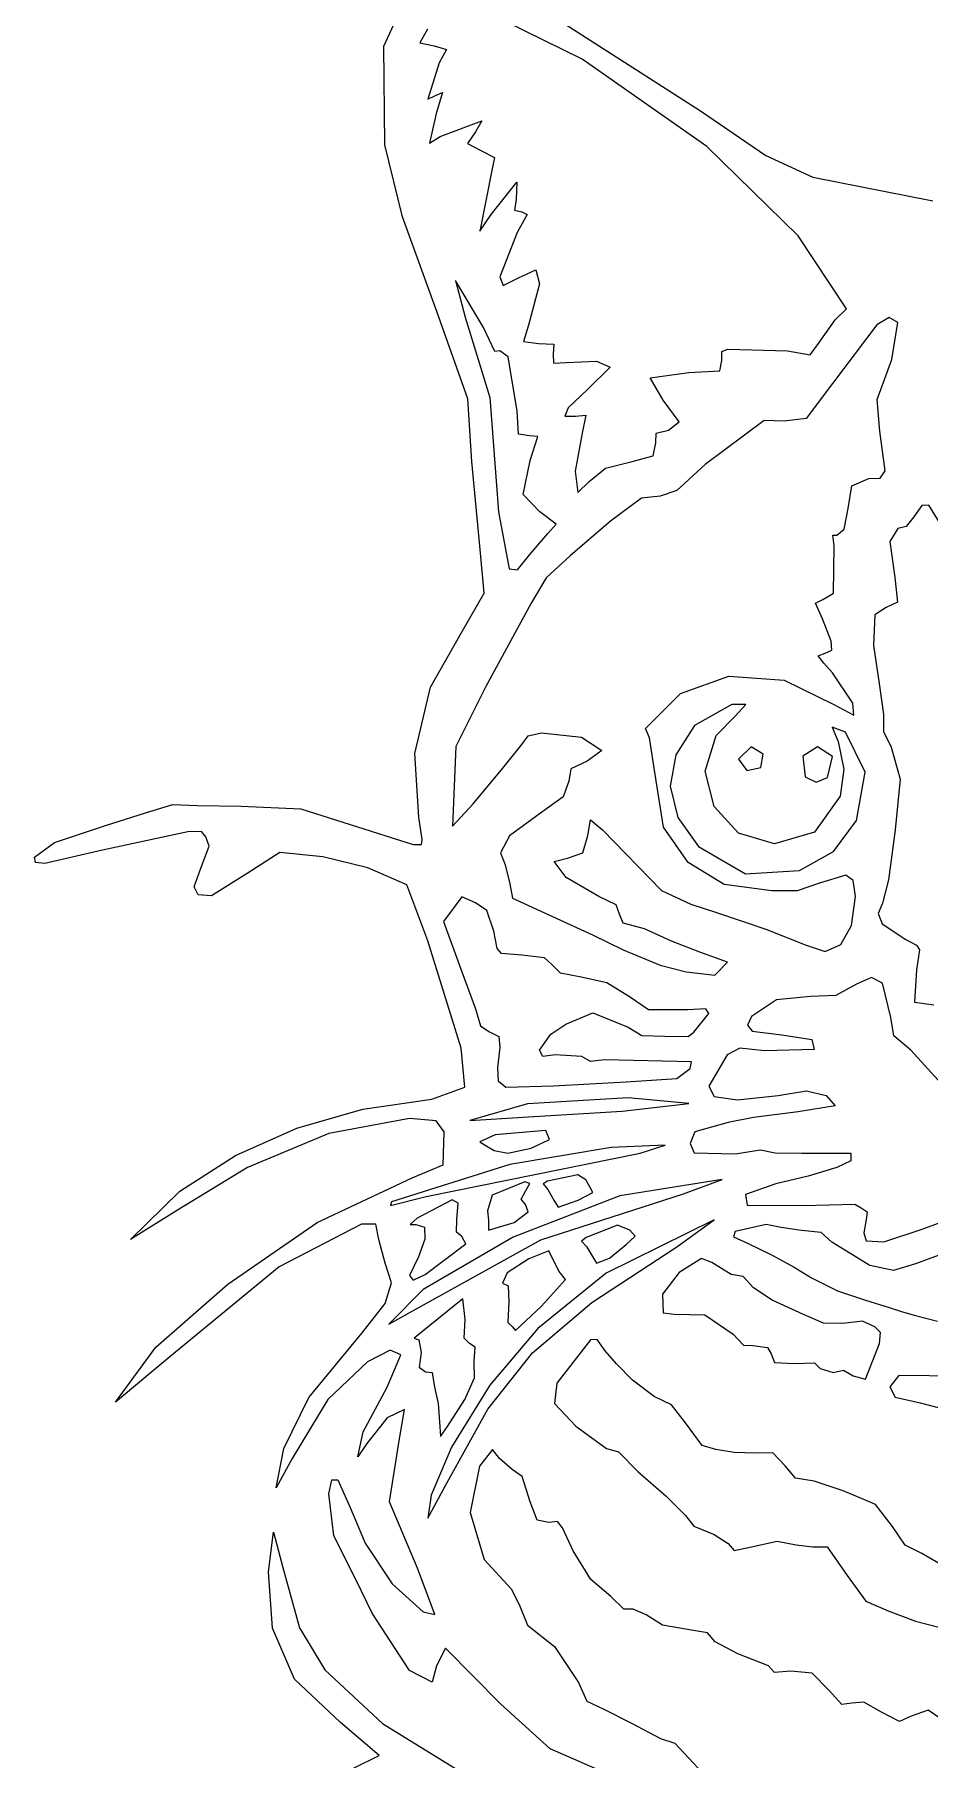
# Model space of a CAD drawing. Extents: x 6 to 289, y 8 to 203.
# Drawn here: x 208.52 to 224.63, y 52.86 to 83.95 of the extents above; entities that cross this region are included whole.
import ezdxf

# ---------------------------------------------------------------- set-up
doc = ezdxf.new("R2010")
doc.units = 0

msp = doc.modelspace()

# ---------------------------------------------------------------- linework, layer by layer
at = {"layer": 'top-bottom'}
for p, q in [((214.805682, 83.732709), (215.167892, 84.513419)), ((217.837164, 84.280493), (220.507172, 82.572216)), ((215.59015, 84.039606), (215.457984, 83.793399)), ((218.380574, 83.503363), (216.998245, 84.182432)), ((214.825085, 81.956279), (214.805682, 83.732709)), ((215.457984, 83.793399), (215.71246, 83.74171)), ((215.71246, 83.74171), (215.93611, 83.675067)), ((215.93611, 83.675067), (215.802238, 83.433178)), ((215.802238, 83.433178), (215.596255, 82.779253)), ((220.62253, 81.925054), (218.380574, 83.503363)), ((215.596255, 82.779253), (215.738202, 82.84536)), ((215.738202, 82.84536), (215.861381, 82.899903)), ((215.861381, 82.899903), (215.749067, 82.522086)), ((215.749067, 82.522086), (215.627285, 81.989259)), ((215.823623, 82.107302), (216.572308, 82.392275)), ((216.572308, 82.392275), (216.458904, 82.194)), ((220.507172, 82.572216), (221.686411, 81.764652)), ((215.627285, 81.989259), (215.823623, 82.107302)), ((216.458904, 82.194), (216.314216, 81.978626)), ((215.14275, 80.657554), (214.825085, 81.956279)), ((216.314216, 81.978626), (216.555597, 81.855316)), ((216.555597, 81.855316), (216.798318, 81.7285)), ((222.265854, 80.314953), (220.62253, 81.925054)), ((221.686411, 81.764652), (222.533062, 81.373806)), ((216.759865, 81.522746), (216.532461, 80.402646)), ((216.798318, 81.7285), (216.759865, 81.522746)), ((216.740797, 80.701931), (217.203401, 81.286056)), ((217.203401, 81.286056), (217.191901, 80.97242)), ((222.533062, 81.373806), (224.692892, 80.946343)), ((217.191901, 80.97242), (217.160751, 80.779881)), ((215.76277, 78.956409), (215.14275, 80.657554)), ((216.532461, 80.402646), (216.740797, 80.701931)), ((217.160751, 80.779881), (217.293208, 80.750283)), ((217.384813, 80.703608), (217.205408, 80.376682)), ((217.293208, 80.750283), (217.384813, 80.703608)), ((217.205408, 80.376682), (216.895631, 79.579455)), ((223.135548, 79.003433), (222.265854, 80.314953)), ((216.895631, 79.579455), (216.95528, 79.421746)), ((217.231295, 79.559452), (217.543575, 79.704596)), ((217.543575, 79.704596), (217.610001, 79.44995)), ((216.600497, 78.664231), (216.096619, 79.511273)), ((216.096619, 79.511273), (216.273854, 78.849502)), ((216.95528, 79.421746), (217.231295, 79.559452)), ((217.610001, 79.44995), (217.41312, 78.709732)), ((216.318028, 77.379114), (215.76277, 78.956409)), ((222.932042, 78.803564), (223.135548, 79.003433)), ((216.273854, 78.849502), (216.716427, 77.403547)), ((216.803591, 78.235762), (216.600497, 78.664231)), ((217.41312, 78.709732), (217.324118, 78.41523)), ((222.633265, 78.376831), (222.932042, 78.803564)), ((223.681527, 78.711327), (222.886284, 77.659142)), ((223.907696, 78.845816), (223.681527, 78.711327)), ((224.059864, 78.756932), (223.907696, 78.845816)), ((223.952482, 78.090833), (224.059864, 78.756932)), ((217.324118, 78.41523), (217.59226, 78.377786)), ((217.59226, 78.377786), (217.866248, 78.362476)), ((217.866248, 78.362476), (217.854466, 78.185943)), ((222.481885, 78.171864), (222.633265, 78.376831)), ((216.897349, 78.24571), (216.803591, 78.235762)), ((217.047459, 78.138409), (216.897349, 78.24571)), ((217.209211, 77.160363), (217.047459, 78.138409)), ((217.854466, 78.185943), (217.860156, 78.021829)), ((217.860156, 78.021829), (218.098764, 78.0356)), ((218.098764, 78.0356), (218.634231, 78.0613)), ((218.634231, 78.0613), (218.882843, 77.949399)), ((220.856914, 77.886127), (220.892156, 78.06931)), ((220.892, 78.2307), (221.000825, 78.275884)), ((220.892156, 78.06931), (220.892, 78.2307)), ((221.000825, 78.275884), (222.074075, 78.243252)), ((222.074075, 78.243252), (222.481885, 78.171864)), ((223.689825, 77.365424), (223.952482, 78.090833)), ((218.882843, 77.949399), (218.475386, 77.546595)), ((219.603175, 77.757004), (220.296034, 77.856317)), ((219.836062, 77.353857), (219.603175, 77.757004)), ((220.296034, 77.856317), (220.856914, 77.886127)), ((216.716427, 77.403547), (216.871755, 75.342292)), ((218.475386, 77.546595), (218.127947, 77.218562)), ((222.886284, 77.659142), (222.409174, 77.026638)), ((216.392974, 76.248169), (216.318028, 77.379114)), ((217.229848, 76.740375), (217.209211, 77.160363)), ((218.127947, 77.218562), (218.068686, 77.065378)), ((220.121919, 76.967828), (219.836062, 77.353857)), ((223.740304, 76.798903), (223.689825, 77.365424)), ((218.068686, 77.065378), (218.260182, 77.066113)), ((218.260182, 77.066113), (218.446222, 77.084386)), ((218.446222, 77.084386), (218.376608, 76.764184)), ((219.711861, 76.763366), (219.931403, 76.815558)), ((219.931403, 76.815558), (220.121919, 76.967828)), ((221.655541, 76.987194), (220.590431, 76.196032)), ((222.012738, 76.975376), (221.655541, 76.987194)), ((222.409174, 77.026638), (222.012738, 76.975376)), ((223.835893, 76.084815), (223.740304, 76.798903)), ((217.428366, 76.714199), (217.229848, 76.740375)), ((217.577086, 76.704145), (217.428366, 76.714199)), ((217.44314, 76.267315), (217.577086, 76.704145)), ((218.376608, 76.764184), (218.252395, 76.077099)), ((219.656155, 76.354389), (219.703887, 76.589234)), ((219.703887, 76.589234), (219.711861, 76.763366)), ((216.540671, 74.663449), (216.392974, 76.248169)), ((217.317905, 75.656816), (217.44314, 76.267315)), ((218.800441, 76.129606), (219.277186, 76.248762)), ((219.277186, 76.248762), (219.656155, 76.354389)), ((220.590431, 76.196032), (220.085261, 75.725733)), ((218.252395, 76.077099), (218.302645, 75.693924)), ((218.302645, 75.693924), (218.502172, 75.890901)), ((218.502172, 75.890901), (218.50235, 75.890919)), ((218.50235, 75.890919), (218.800441, 76.129606)), ((223.236462, 75.812793), (223.538273, 75.94483)), ((223.538273, 75.94483), (223.743147, 75.951255)), ((223.743147, 75.951255), (223.835893, 76.084815)), ((217.61587, 75.344464), (217.317905, 75.656816)), ((219.447857, 75.589389), (218.885326, 75.177758)), ((219.780049, 75.627006), (219.447857, 75.589389)), ((220.085261, 75.725733), (219.780049, 75.627006)), ((223.170129, 75.405646), (223.236462, 75.812793)), ((216.871755, 75.342292), (217.060932, 74.317812)), ((217.911935, 75.122514), (217.61587, 75.344464)), ((223.093909, 75.032418), (223.170129, 75.405646)), ((224.352995, 75.254912), (224.210939, 75.078167)), ((224.495493, 75.46085), (224.352995, 75.254912)), ((224.621395, 75.461971), (224.495493, 75.46085)), ((224.932887, 74.959588), (224.621395, 75.461971)), ((217.436405, 74.572175), (217.758526, 74.951908)), ((217.758526, 74.951908), (217.911935, 75.122514)), ((218.885326, 75.177758), (218.162712, 74.54804)), ((222.91385, 74.731206), (222.893036, 74.923745)), ((222.893036, 74.923745), (222.963, 74.9237)), ((222.963, 74.9237), (223.093909, 75.032418)), ((224.064018, 75.043066), (223.91681, 74.809091)), ((224.210939, 75.078167), (224.064018, 75.043066)), ((216.61641, 73.879497), (216.540671, 74.663449)), ((222.903654, 73.878558), (222.91385, 74.731206)), ((223.91681, 74.809091), (224.008297, 74.159243)), ((217.060932, 74.317812), (217.215099, 74.295834)), ((217.21508, 74.295919), (217.436405, 74.572175)), ((217.215099, 74.295834), (217.21508, 74.295919)), ((218.162712, 74.54804), (217.731518, 74.155701)), ((217.731518, 74.155701), (217.45701, 73.699851)), ((224.008297, 74.159243), (224.05885, 73.718231)), ((216.225274, 73.199759), (216.61641, 73.879497)), ((217.45701, 73.699851), (216.643143, 72.194591)), ((222.577822, 73.699421), (222.713077, 73.7655)), ((222.702818, 73.416811), (222.577822, 73.699421)), ((222.713077, 73.7655), (222.903654, 73.878558)), ((224.05885, 73.718231), (223.849745, 73.617236)), ((222.860322, 73.014991), (222.702818, 73.416811)), ((223.645635, 73.488503), (223.62486, 72.934905)), ((223.849745, 73.617236), (223.645635, 73.488503)), ((215.646464, 72.183175), (216.225274, 73.199759)), ((222.627249, 72.747984), (222.751635, 72.799948)), ((222.729568, 72.618786), (222.627249, 72.747984)), ((222.751635, 72.799948), (222.876021, 72.851916)), ((222.876021, 72.851916), (222.860322, 73.014991)), ((223.62486, 72.934905), (223.726294, 72.248927)), ((222.886907, 72.443939), (222.729568, 72.618786)), ((223.249826, 71.895702), (222.886907, 72.443939)), ((215.366781, 70.990159), (215.646464, 72.183175)), ((216.643143, 72.194591), (216.104079, 71.115541)), ((220.149192, 72.070814), (221.016984, 72.379873)), ((221.016984, 72.379873), (222.016342, 72.311291)), ((222.016342, 72.311291), (222.908483, 71.871784)), ((223.726294, 72.248927), (223.805686, 71.694644)), ((219.51934, 71.439611), (220.149192, 72.070814)), ((221.073133, 71.873135), (220.398024, 71.493963)), ((221.325394, 71.87238), (221.073133, 71.873135)), ((221.132128, 71.661035), (221.325394, 71.87238)), ((222.908483, 71.871784), (223.269892, 71.679489)), ((223.269892, 71.679489), (223.249826, 71.895702)), ((220.792443, 71.314576), (221.132128, 71.661035)), ((223.805686, 71.694644), (223.805, 71.3874)), ((217.290941, 71.14862), (217.404814, 71.307784)), ((217.404814, 71.307784), (217.648202, 71.362315)), ((217.648202, 71.362315), (218.363351, 71.285151)), ((218.363351, 71.285151), (218.731972, 71.040755)), ((219.592728, 71.27231), (219.51934, 71.439611)), ((219.690419, 70.612331), (219.592728, 71.27231)), ((220.398024, 71.493963), (220.063902, 70.965833)), ((220.595006, 70.669543), (220.792443, 71.314576)), ((223.119073, 71.370652), (222.878359, 71.466371)), ((222.878359, 71.466371), (222.988023, 71.206858)), ((222.988023, 71.206858), (223.087022, 70.706172)), ((223.476609, 70.652968), (223.119073, 71.370652)), ((223.805, 71.3874), (223.944185, 71.104543)), ((215.438878, 69.841539), (215.366781, 70.990159)), ((216.104079, 71.115541), (216.041698, 69.679861)), ((216.947721, 70.72738), (217.290941, 71.14862)), ((218.731972, 71.040755), (218.466514, 70.848964)), ((220.063902, 70.965833), (219.965709, 70.39909)), ((221.422236, 71.106395), (221.193573, 70.885447)), ((221.193573, 70.885447), (221.340984, 70.685118)), ((221.639661, 70.97519), (221.422236, 71.106395)), ((221.5954, 70.738053), (221.639661, 70.97519)), ((222.617427, 71.110906), (222.349184, 70.939447)), ((222.349184, 70.939447), (222.396495, 70.56786)), ((222.886379, 70.935531), (222.617427, 71.110906)), ((222.79586, 70.554789), (222.886379, 70.935531)), ((223.944185, 71.104543), (224.102786, 70.523647)), ((216.414559, 70.08353), (216.947721, 70.72738)), ((218.173843, 70.712256), (218.135111, 70.493111)), ((218.466514, 70.848964), (218.173843, 70.712256)), ((219.844196, 69.661637), (219.690419, 70.612331)), ((220.753987, 70.03622), (220.595006, 70.669543)), ((221.340984, 70.685118), (221.5954, 70.738053)), ((221.5954, 70.738053), (221.5954, 70.738053)), ((222.396495, 70.56786), (222.591285, 70.471508)), ((223.087022, 70.706172), (223.021713, 70.219022)), ((223.31939, 69.778862), (223.476609, 70.652968)), ((218.135111, 70.493111), (218.034748, 70.211078)), ((219.965709, 70.39909), (220.102062, 69.834729)), ((222.591285, 70.471508), (222.79587, 70.554596)), ((222.79587, 70.554596), (222.79586, 70.554789)), ((224.102786, 70.523647), (224.012423, 69.616193)), ((210.517421, 69.918487), (211.006604, 70.072206)), ((211.006604, 70.072206), (211.450622, 70.049561)), ((211.450622, 70.049561), (212.23807, 70.037249)), ((212.23807, 70.037249), (213.312368, 69.991312)), ((213.312368, 69.991312), (214.58018, 69.591667)), ((216.041698, 69.679861), (216.414559, 70.08353)), ((218.034748, 70.211078), (217.627818, 69.912285)), ((221.194826, 69.553325), (220.753987, 70.03622)), ((223.021713, 70.219022), (222.561624, 69.574334)), ((208.874465, 69.386964), (209.778808, 69.68467)), ((209.778808, 69.68467), (210.517421, 69.918487)), ((215.494769, 69.439708), (215.438878, 69.841539)), ((217.627818, 69.912285), (217.071821, 69.50658)), ((218.481062, 69.513761), (218.529498, 69.792861)), ((218.529498, 69.792861), (218.743108, 69.611819)), ((220.288715, 69.026971), (219.844196, 69.661637)), ((220.102062, 69.834729), (220.471578, 69.313743)), ((222.900929, 69.224529), (223.31939, 69.778862)), ((208.516878, 69.123063), (208.874465, 69.386964)), ((211.277478, 69.575366), (209.741498, 69.249086)), ((211.52427, 69.580411), (211.277478, 69.575366)), ((211.510572, 68.925501), (211.661478, 69.319019)), ((211.604097, 69.487602), (211.52427, 69.580411)), ((211.661478, 69.319019), (211.604097, 69.487602)), ((214.58018, 69.591667), (215.333613, 69.350667)), ((215.333613, 69.350667), (215.484291, 69.348903)), ((215.484291, 69.348903), (215.494769, 69.439708)), ((217.071821, 69.50658), (216.908156, 69.197619)), ((218.393074, 69.198079), (218.481062, 69.513761)), ((218.743108, 69.611819), (219.805987, 68.520344)), ((221.842963, 69.359576), (221.194826, 69.553325)), ((222.561624, 69.574334), (221.842963, 69.359576)), ((224.012423, 69.616193), (223.891322, 68.712745)), ((208.531461, 69.02396), (208.516878, 69.123063)), ((208.702254, 69.008001), (208.531461, 69.02396)), ((209.741498, 69.249086), (208.702254, 69.008001)), ((212.934711, 69.206225), (212.348639, 68.827165)), ((213.709529, 69.129781), (212.934711, 69.206225)), ((214.518313, 68.928628), (213.709529, 69.129781)), ((216.908156, 69.197619), (216.991574, 68.979956)), ((217.876014, 69.041159), (218.116594, 69.100179)), ((218.091785, 68.757454), (217.876014, 69.041159)), ((218.116594, 69.100179), (218.393074, 69.198079)), ((220.933536, 68.631076), (220.288715, 69.026971)), ((220.471578, 69.313743), (221.317633, 68.818797)), ((222.29097, 68.881581), (222.900929, 69.224529)), ((211.389564, 68.583749), (211.510572, 68.925501)), ((212.348639, 68.827165), (211.705019, 68.425412)), ((215.221006, 68.623141), (214.518313, 68.928628)), ((216.991574, 68.979956), (217.074244, 68.639124)), ((218.679859, 68.414048), (218.091785, 68.757454)), ((221.317633, 68.818797), (222.290988, 68.881588)), ((222.290988, 68.881588), (222.29097, 68.881581)), ((223.127693, 68.795881), (222.652421, 68.653846)), ((223.260261, 68.701649), (223.127693, 68.795881)), ((223.302706, 68.411721), (223.260261, 68.701649)), ((223.891322, 68.712745), (223.787472, 68.292369)), ((211.466122, 68.441322), (211.389564, 68.583749)), ((211.705019, 68.425412), (211.466122, 68.441322)), ((215.600993, 67.612511), (215.221006, 68.623141)), ((216.212829, 68.408028), (215.88021, 67.964023)), ((216.457159, 68.299196), (216.212829, 68.408028)), ((217.074244, 68.639124), (217.124024, 68.382637)), ((218.989792, 68.26055), (218.679859, 68.414048)), ((219.805987, 68.520344), (220.337528, 68.275739)), ((221.796365, 68.511546), (220.933536, 68.631076)), ((222.248424, 68.511814), (221.796365, 68.511546)), ((222.652421, 68.653846), (222.248424, 68.511814)), ((223.229895, 67.890587), (223.302706, 68.411721)), ((216.660235, 68.159817), (216.457159, 68.299196)), ((216.787598, 67.785058), (216.660235, 68.159817)), ((217.124024, 68.382637), (218.561274, 67.720355)), ((219.050525, 68.093084), (218.989792, 68.26055)), ((219.113524, 67.933994), (219.050525, 68.093084)), ((220.337528, 68.275739), (220.798018, 68.123029)), ((220.798018, 68.123029), (221.687055, 67.822435)), ((223.787472, 68.292369), (223.709047, 68.106043)), ((223.709047, 68.106043), (223.780698, 67.922542)), ((215.88021, 67.964023), (216.184579, 67.119249)), ((216.845983, 67.47654), (216.787598, 67.785058)), ((219.502584, 67.826466), (219.113524, 67.933994)), ((219.988125, 67.607134), (219.502584, 67.826466)), ((221.687055, 67.822435), (222.411154, 67.535017)), ((223.035586, 67.549669), (223.229895, 67.890587)), ((223.780698, 67.922542), (224.208927, 67.640186)), ((216.201645, 65.681911), (215.600993, 67.612511)), ((216.926395, 67.383057), (216.845983, 67.47654)), ((218.561274, 67.720355), (219.117688, 67.451839)), ((220.498946, 67.410295), (219.988125, 67.607134)), ((222.411154, 67.535017), (222.751949, 67.4206)), ((222.751949, 67.4206), (223.035586, 67.549669)), ((224.208927, 67.640186), (224.398291, 67.533676)), ((224.398291, 67.533676), (224.453173, 67.449888)), ((217.293632, 67.35547), (216.926395, 67.383057)), ((217.700163, 67.305236), (217.293632, 67.35547)), ((217.830231, 67.184976), (217.700163, 67.305236)), ((217.987623, 67.032936), (217.830231, 67.184976)), ((219.117688, 67.451839), (219.7845, 67.171847)), ((219.7845, 67.171847), (220.253295, 67.051719)), ((220.992696, 67.226703), (220.498946, 67.410295)), ((220.76887, 66.991835), (220.992696, 67.226703)), ((224.453173, 67.449888), (224.396637, 67.093153)), ((216.184579, 67.119249), (216.457445, 66.38596)), ((218.361351, 66.957802), (217.987623, 67.032936)), ((218.820349, 66.856894), (218.361351, 66.957802)), ((219.230491, 66.604796), (218.820349, 66.856894)), ((220.253295, 67.051719), (220.768445, 66.991744)), ((220.768445, 66.991744), (220.76887, 66.991835)), ((223.319879, 66.833062), (222.948589, 66.625306)), ((223.588247, 66.954111), (223.319879, 66.833062)), ((223.784924, 66.852183), (223.588247, 66.954111)), ((223.93592, 66.234594), (223.784924, 66.852183)), ((224.396637, 67.093153), (224.362531, 66.505414)), ((219.573736, 66.368711), (219.230491, 66.604796)), ((221.875797, 66.548862), (221.425128, 66.24801)), ((222.489163, 66.607151), (221.875797, 66.548862)), ((222.948589, 66.625306), (222.489163, 66.607151)), ((216.457445, 66.38596), (216.545716, 66.083261)), ((218.086556, 66.112323), (218.570326, 66.314588)), ((218.570326, 66.314588), (219.203556, 66.059907)), ((220.280655, 66.372627), (219.573736, 66.368711)), ((220.607143, 66.385292), (220.280655, 66.372627)), ((220.389882, 65.966288), (220.657823, 66.303592)), ((220.657823, 66.303592), (220.607143, 66.385292)), ((221.425128, 66.24801), (221.35689, 66.090743)), ((223.989213, 65.904105), (223.93592, 66.234594)), ((224.362531, 66.505414), (224.713194, 66.458504)), ((216.545716, 66.083261), (216.697891, 65.981568)), ((216.697891, 65.981568), (216.879688, 65.887856)), ((217.610621, 65.644438), (217.81448, 65.934347)), ((217.81448, 65.934347), (218.086556, 66.112323)), ((219.203556, 66.059907), (219.451502, 65.906894)), ((219.451502, 65.906894), (219.867673, 65.897475)), ((220.283844, 65.888056), (220.389882, 65.966288)), ((221.35689, 66.090743), (221.43641, 65.984207)), ((221.43641, 65.984207), (221.971403, 65.922312)), ((221.971403, 65.922312), (222.515547, 65.835974)), ((224.293696, 65.640637), (223.989213, 65.904105)), ((216.268323, 64.973362), (216.201645, 65.681911)), ((216.896205, 65.699932), (216.854556, 65.322503)), ((216.879688, 65.887856), (216.896205, 65.699932)), ((217.671781, 65.527301), (217.610621, 65.644438)), ((219.867673, 65.897475), (220.283844, 65.888056)), ((221.21967, 65.677453), (220.989645, 65.557714)), ((221.662458, 65.628852), (221.21967, 65.677453)), ((222.558208, 65.655698), (221.662458, 65.628852)), ((222.515547, 65.835974), (222.558208, 65.655698)), ((225.09686, 64.768819), (224.293696, 65.640637)), ((216.854556, 65.322503), (216.86592, 65.093208)), ((217.893449, 65.559539), (217.671781, 65.527301)), ((218.3747, 65.526589), (217.893449, 65.559539)), ((218.525181, 65.438399), (218.3747, 65.526589)), ((218.779473, 65.466374), (218.525181, 65.438399)), ((220.348713, 65.432719), (218.779473, 65.466374)), ((220.080901, 65.13457), (220.32169, 65.310316)), ((220.32169, 65.310316), (220.348713, 65.432719)), ((220.989645, 65.557714), (220.658197, 64.992068)), ((215.66844, 64.76255), (216.268323, 64.973362)), ((216.86592, 65.093208), (217.00121, 64.974358)), ((217.00121, 64.974358), (217.861776, 64.997602)), ((217.86174, 64.997431), (219.16769, 65.075314)), ((217.861776, 64.997602), (217.86174, 64.997431)), ((219.16769, 65.075314), (220.080901, 65.13457)), ((220.658197, 64.992068), (220.755814, 64.805613)), ((214.426297, 64.58223), (215.66844, 64.76255)), ((217.39294, 64.674756), (216.356, 64.373805)), ((219.205066, 64.783448), (217.39294, 64.674756)), ((219.10071, 64.545629), (220.29962, 64.680365)), ((220.29962, 64.680365), (219.205066, 64.783448)), ((220.755814, 64.805613), (221.173131, 64.74922)), ((221.173131, 64.74922), (221.909126, 64.824432)), ((221.909126, 64.824432), (222.419647, 64.911529)), ((222.419647, 64.911529), (222.769714, 64.824182)), ((222.769714, 64.824182), (222.934917, 64.639093)), ((213.241017, 64.240123), (214.426297, 64.58223)), ((215.271875, 64.408958), (213.815145, 64.141938)), ((215.748625, 64.369834), (215.271875, 64.408958)), ((215.891775, 64.174287), (215.748625, 64.369834)), ((216.356, 64.373805), (217.51013, 64.445348)), ((217.51013, 64.445348), (217.51014, 64.445483)), ((217.51014, 64.445483), (219.10071, 64.545629)), ((221.463262, 64.430475), (221.004483, 64.342277)), ((222.265205, 64.529764), (221.463262, 64.430475)), ((222.934917, 64.639093), (222.265205, 64.529764)), ((212.135163, 63.744479), (213.241017, 64.240123)), ((213.815145, 64.141938), (212.351169, 63.530971)), ((215.8777, 63.577533), (215.891775, 64.174287)), ((216.811457, 64.120036), (216.535042, 63.990673)), ((217.726582, 64.195463), (216.811457, 64.120036)), ((217.46044, 63.875491), (217.787339, 64.034218)), ((217.787339, 64.034218), (217.726582, 64.195463)), ((220.407528, 64.16967), (220.322274, 63.959238)), ((221.004483, 64.342277), (220.407528, 64.16967)), ((211.1313, 63.10355), (212.135163, 63.744479)), ((215.56854, 63.00337), (219.42284, 63.789699)), ((216.535042, 63.990673), (216.633703, 63.932581)), ((216.633703, 63.932581), (216.792915, 63.836718)), ((216.792915, 63.836718), (217.041863, 63.784637)), ((217.041863, 63.784637), (217.46044, 63.875481)), ((218.902277, 63.886562), (217.074845, 63.583885)), ((217.46044, 63.875481), (217.46044, 63.875491)), ((219.875245, 63.930252), (218.902277, 63.886562)), ((219.42284, 63.789699), (219.875245, 63.930252)), ((220.322274, 63.959238), (220.397192, 63.791821)), ((220.397192, 63.791821), (221.135667, 63.772983)), ((221.135667, 63.772983), (221.589589, 63.845588)), ((221.589589, 63.845588), (221.854479, 63.791546)), ((221.854479, 63.791546), (222.334587, 63.788371)), ((222.334587, 63.788371), (223.218632, 63.786254)), ((223.218632, 63.786254), (223.218825, 63.650081)), ((212.351169, 63.530971), (211.092385, 62.760848)), ((217.074845, 63.583885), (214.945355, 62.90735)), ((215.314167, 63.343317), (215.8777, 63.577533)), ((222.964379, 63.528797), (222.449349, 63.36991)), ((223.218825, 63.650081), (222.964379, 63.528797)), ((210.243752, 62.234043), (211.1313, 63.10355)), ((213.609047, 62.534869), (215.314167, 63.343317)), ((217.345772, 63.270732), (216.760508, 63.030664)), ((217.281553, 62.960961), (217.359495, 63.103301)), ((217.43742, 63.241456), (217.345772, 63.270732)), ((217.359495, 63.103301), (217.43742, 63.241456)), ((217.751852, 63.284371), (217.674569, 63.233751)), ((217.674569, 63.233751), (217.759793, 63.132465)), ((218.302678, 63.398484), (217.751852, 63.284371)), ((217.759793, 63.132465), (217.866385, 62.94168)), ((218.442416, 63.307119), (218.302678, 63.398484)), ((218.523089, 63.170227), (218.442416, 63.307119)), ((218.570234, 63.078339), (218.523089, 63.170227)), ((220.899206, 63.310654), (219.056936, 63.017098)), ((220.20578, 63.054908), (220.899206, 63.310654)), ((221.863348, 63.233812), (221.319204, 63.044233)), ((222.449349, 63.36991), (221.863348, 63.233812)), ((214.92402, 62.844641), (215.568539, 63.003369)), ((214.945355, 62.90735), (214.92402, 62.844641)), ((216.039984, 62.943421), (215.40949, 62.61476)), ((215.568539, 63.003369), (215.56854, 63.00337)), ((216.143408, 62.885661), (216.039984, 62.943421)), ((216.12277, 62.591579), (216.143408, 62.885661)), ((216.760508, 63.030664), (216.676282, 62.749716)), ((219.056936, 63.017098), (217.135226, 62.27183)), ((217.359396, 62.862986), (217.281553, 62.960961)), ((217.404566, 62.731227), (217.359396, 62.862986)), ((217.636064, 62.22307), (220.20578, 63.054908)), ((217.866385, 62.94168), (217.946469, 62.81558)), ((217.946469, 62.81558), (218.30537, 62.942739)), ((218.30537, 62.942739), (218.30539, 62.942721)), ((218.30539, 62.942721), (218.570234, 63.078339)), ((221.319204, 63.044233), (221.350636, 62.847969)), ((221.350636, 62.847969), (222.365206, 62.846206)), ((222.365206, 62.846206), (223.289732, 62.866878)), ((223.289732, 62.866878), (223.40019, 62.799702)), ((223.40019, 62.799702), (223.510652, 62.73253)), ((211.092385, 62.760848), (210.243752, 62.234043)), ((211.995562, 61.425009), (213.609047, 62.534869)), ((214.406107, 62.508056), (212.922587, 61.737298)), ((214.664359, 62.506737), (214.406107, 62.508056)), ((214.714074, 62.228868), (214.664359, 62.506737)), ((215.40949, 62.61476), (215.283439, 62.503364)), ((215.283439, 62.503364), (215.383899, 62.5016)), ((215.383899, 62.5016), (215.537701, 62.454865)), ((216.112787, 62.364468), (216.12277, 62.591579)), ((216.676282, 62.749716), (216.690958, 62.580411)), ((216.690958, 62.580411), (216.692016, 62.396512)), ((216.692016, 62.396512), (217.155865, 62.534797)), ((217.15583, 62.534798), (217.404566, 62.731227)), ((217.155865, 62.534797), (217.15583, 62.534798)), ((219.012034, 62.486651), (218.447961, 62.26655)), ((220.753173, 62.583996), (218.811213, 61.624217)), ((219.234717, 62.399773), (219.012034, 62.486651)), ((220.08525, 62.098197), (220.753173, 62.583996)), ((221.693335, 62.500629), (221.132772, 62.377856)), ((221.963788, 62.450401), (221.693335, 62.500629)), ((223.493613, 62.591701), (223.451957, 62.353552)), ((223.510652, 62.73253), (223.493613, 62.591701)), ((224.47962, 62.410709), (225.220004, 62.678879)), ((214.830074, 61.802438), (214.714074, 62.228868)), ((215.546198, 62.234294), (215.433764, 61.918248)), ((217.135226, 62.27183), (215.517776, 61.332688)), ((215.53452, 61.060398), (217.636064, 62.22307)), ((215.537701, 62.454865), (215.546198, 62.234294)), ((216.210167, 62.28825), (216.112787, 62.364468)), ((216.285658, 62.154967), (216.210167, 62.28825)), ((218.447961, 62.26655), (218.364406, 62.203252)), ((218.364406, 62.203252), (218.456336, 62.107303)), ((219.167746, 62.140623), (219.335177, 62.293587)), ((219.335177, 62.293587), (219.234717, 62.399773)), ((221.132772, 62.377856), (221.101126, 62.276411)), ((221.101126, 62.276411), (221.357082, 62.166952)), ((222.327963, 62.396193), (221.963788, 62.450401)), ((222.679848, 62.356765), (222.327963, 62.396193)), ((222.873663, 62.183511), (222.679848, 62.356765)), ((223.560664, 61.759956), (222.873663, 62.183511)), ((223.451957, 62.353552), (223.490861, 62.208317)), ((223.490861, 62.208317), (223.808855, 62.188055)), ((223.808855, 62.188055), (224.479603, 62.411252)), ((224.479603, 62.411252), (224.47962, 62.410709)), ((215.433764, 61.918248), (215.266699, 61.582066)), ((215.55312, 61.600648), (216.285658, 62.154967)), ((217.416365, 61.880817), (217.028588, 61.629001)), ((217.776028, 62.0277), (217.416365, 61.880817)), ((217.845045, 61.88946), (217.776028, 62.0277)), ((217.962248, 61.653632), (217.845045, 61.88946)), ((218.456336, 62.107303), (218.548259, 61.957323)), ((218.548259, 61.957323), (218.634887, 61.80199)), ((218.553263, 61.098362), (220.08525, 62.098197)), ((218.634887, 61.80199), (218.86972, 61.892515)), ((218.86972, 61.892515), (219.167746, 62.140623)), ((218.86972, 61.892515), (218.86972, 61.892515)), ((220.52917, 61.887758), (220.124767, 61.633964)), ((220.710454, 61.816773), (220.52917, 61.887758)), ((221.357082, 62.166952), (221.78886, 61.953388)), ((221.78886, 61.953388), (222.196977, 61.73359)), ((225.262129, 62.117717), (224.378493, 61.794034)), ((212.922587, 61.737298), (210.952177, 60.114798)), ((214.945848, 61.450843), (214.830074, 61.802438)), ((215.266699, 61.582066), (215.332508, 61.498659)), ((215.332508, 61.498659), (215.553143, 61.600763)), ((215.553143, 61.600763), (215.55312, 61.600648)), ((217.028588, 61.629001), (216.943418, 61.442767)), ((218.811213, 61.624217), (217.577173, 60.625015)), ((218.079444, 61.511667), (217.962248, 61.653632)), ((220.124767, 61.633964), (219.825239, 61.247486)), ((221.060098, 61.600291), (220.710454, 61.816773)), ((221.277342, 61.566424), (221.060098, 61.600291)), ((221.465277, 61.361309), (221.277342, 61.566424)), ((222.196977, 61.73359), (222.506366, 61.542593)), ((223.985689, 61.670222), (223.560664, 61.759956)), ((224.378493, 61.794034), (223.985689, 61.670222)), ((210.701617, 60.289969), (211.995562, 61.425009)), ((214.833192, 61.079446), (214.945848, 61.450843)), ((215.517776, 61.332688), (214.898289, 60.705662)), ((216.943418, 61.442767), (217.043508, 61.395565)), ((217.043508, 61.395565), (217.055926, 61.110733)), ((217.64574, 61.027555), (218.079444, 61.511667)), ((219.825239, 61.247486), (219.834322, 60.90881)), ((221.800133, 61.137356), (221.465277, 61.361309)), ((222.506366, 61.542593), (222.976999, 61.308025)), ((222.976999, 61.308025), (223.479787, 61.139997)), ((214.414714, 60.551808), (214.833192, 61.079446)), ((214.898289, 60.705662), (215.534515, 61.060397)), ((216.227313, 61.161333), (215.352669, 60.454527)), ((215.534515, 61.060397), (215.53452, 61.060398)), ((216.272775, 60.789361), (216.227313, 61.161333)), ((217.055926, 61.110733), (217.040298, 60.73584)), ((217.179186, 60.591907), (217.64573, 61.027572)), ((217.483245, 60.191339), (218.553263, 61.098362)), ((217.64573, 61.027572), (217.64574, 61.027555)), ((222.363257, 60.881353), (221.800133, 61.137356)), ((223.479787, 61.139997), (223.903229, 61.006644)), ((223.903229, 61.006644), (224.144645, 60.928924)), ((224.144645, 60.928924), (224.381768, 60.859705)), ((216.251397, 60.453493), (216.272775, 60.789361)), ((217.577173, 60.625015), (216.714114, 59.609305)), ((217.040298, 60.73584), (217.126266, 60.655262)), ((217.126266, 60.655262), (217.179186, 60.591907)), ((219.834322, 60.90881), (220.035722, 60.885667)), ((220.035722, 60.885667), (220.583964, 60.872065)), ((220.583964, 60.872065), (221.094212, 60.524014)), ((222.722889, 60.722213), (222.363257, 60.881353)), ((223.072311, 60.720483), (222.722889, 60.722213)), ((223.42861, 60.758526), (223.072311, 60.720483)), ((223.64514, 60.657145), (223.42861, 60.758526)), ((223.747502, 60.554783), (223.64514, 60.657145)), ((224.381768, 60.859705), (224.776589, 60.760402)), ((213.455099, 59.38513), (214.414714, 60.551808)), ((215.352669, 60.454527), (215.434153, 60.424647)), ((215.434153, 60.424647), (215.481803, 60.192022)), ((216.352086, 60.357675), (216.251397, 60.453493)), ((216.45109, 60.290443), (216.352086, 60.357675)), ((218.527713, 60.422772), (217.919406, 59.642345)), ((218.647791, 60.430249), (218.527713, 60.422772)), ((218.793576, 60.226808), (218.647791, 60.430249)), ((221.094212, 60.524014), (221.285534, 60.324194)), ((221.285534, 60.324194), (221.448866, 60.321019)), ((221.448866, 60.321019), (221.713467, 60.287054)), ((223.48063, 59.713985), (223.729616, 60.357736)), ((223.729616, 60.357736), (223.747502, 60.554783)), ((209.975838, 59.297396), (210.701617, 60.289969)), ((210.952177, 60.114798), (209.975838, 59.297396)), ((214.510327, 60.027691), (213.798843, 59.349585)), ((214.92036, 60.237435), (214.510327, 60.027691)), ((214.865767, 59.570757), (215.110069, 60.152158)), ((215.110069, 60.152158), (214.92036, 60.237435)), ((215.481803, 60.192022), (215.440545, 59.928374)), ((216.435105, 60.032789), (216.45109, 60.290443)), ((216.437222, 59.740887), (216.435105, 60.032789)), ((216.679934, 59.176853), (217.483245, 60.191339)), ((218.994486, 59.987978), (218.793576, 60.226808)), ((221.713467, 60.287054), (221.77975, 60.171851)), ((221.77975, 60.171851), (221.840537, 60.016925)), ((221.840537, 60.016925), (222.197311, 59.998249)), ((222.197311, 59.998249), (222.561275, 60.006257)), ((222.561275, 60.006257), (222.662585, 59.909607)), ((215.440545, 59.928374), (215.556697, 59.848749)), ((215.556697, 59.848749), (215.678469, 59.831992)), ((215.678469, 59.831992), (215.717765, 59.572443)), ((216.26349, 59.35056), (216.437222, 59.740887)), ((219.285072, 59.697628), (218.994486, 59.987978)), ((219.672788, 59.403401), (219.285072, 59.697628)), ((222.662585, 59.909607), (222.896695, 59.834187)), ((222.896695, 59.834187), (223.081187, 59.875278)), ((223.081187, 59.875278), (223.256679, 59.774888)), ((223.256679, 59.774888), (223.480639, 59.714172)), ((223.480639, 59.714172), (223.48063, 59.713985)), ((224.082596, 59.779689), (223.915515, 59.577863)), ((225.178266, 59.771152), (224.082596, 59.779689)), ((213.006704, 58.463728), (213.455099, 59.38513)), ((214.434659, 58.767099), (214.865767, 59.570757)), ((215.717765, 59.572443), (215.785181, 59.276774)), ((216.714114, 59.609305), (216.025923, 58.490585)), ((217.919406, 59.642345), (217.882241, 59.275623)), ((219.985904, 59.251952), (219.672788, 59.403401)), ((223.915515, 59.577863), (224.013731, 59.391976)), ((224.013731, 59.391976), (224.466291, 59.288691)), ((213.798843, 59.349585), (213.159157, 58.286341)), ((215.180757, 59.165109), (214.867208, 59.016546)), ((215.078575, 58.568898), (215.180757, 59.165109)), ((215.785181, 59.276774), (215.811145, 58.948586)), ((215.94807, 57.854627), (216.679934, 59.176853)), ((215.95426, 58.859188), (216.26349, 59.35056)), ((217.882241, 59.275623), (218.261646, 58.866282)), ((220.240036, 58.927304), (219.985904, 59.251952)), ((224.466291, 59.288691), (224.951839, 59.162326)), ((214.341314, 58.31504), (214.434659, 58.767099)), ((214.867208, 59.016546), (214.499894, 58.557814)), ((215.811145, 58.948586), (215.825891, 58.683368)), ((215.825891, 58.683368), (215.954334, 58.859167)), ((215.954334, 58.859167), (215.95426, 58.859188)), ((218.261646, 58.866282), (218.817845, 58.466205)), ((220.540286, 58.520518), (220.240036, 58.927304)), ((212.866613, 57.757123), (213.006704, 58.463728)), ((214.499894, 58.557814), (214.341314, 58.31504)), ((214.910921, 57.506901), (215.078575, 58.568898)), ((216.025923, 58.490585), (215.65874, 57.62612)), ((216.761461, 58.449258), (216.528565, 58.146752)), ((216.888556, 58.286226), (216.761461, 58.449258)), ((218.817845, 58.466205), (219.032817, 58.402331)), ((220.787585, 58.449055), (220.540286, 58.520518)), ((221.117615, 58.393726), (220.787585, 58.449055)), ((213.159157, 58.286341), (212.866613, 57.757123)), ((216.528565, 58.146752), (216.36286, 57.309877)), ((217.119685, 58.085796), (216.888556, 58.286226)), ((219.032817, 58.402331), (219.384419, 58.044171)), ((221.499683, 58.383142), (221.117615, 58.393726)), ((221.808443, 58.385476), (221.499683, 58.383142)), ((222.034168, 58.149949), (221.808443, 58.385476)), ((222.220589, 57.933326), (222.034168, 58.149949)), ((213.819347, 57.645784), (213.872596, 57.90195)), ((213.872596, 57.90195), (213.977294, 57.901646)), ((213.977294, 57.901646), (214.198125, 57.399359)), ((215.596089, 57.210025), (215.948072, 57.854623)), ((215.948072, 57.854623), (215.94807, 57.854627)), ((217.300312, 57.959791), (217.119685, 58.085796)), ((217.444483, 57.506342), (217.300312, 57.959791)), ((219.384419, 58.044171), (219.886706, 57.611575)), ((222.556429, 57.876353), (222.220589, 57.933326)), ((223.080021, 57.699545), (222.556429, 57.876353)), ((213.904861, 56.890126), (213.819347, 57.645784)), ((215.415939, 56.305898), (214.910921, 57.506901)), ((215.65874, 57.62612), (215.596089, 57.210025)), ((217.567603, 57.175611), (217.444483, 57.506342)), ((219.886706, 57.611575), (220.240915, 57.25786)), ((223.447244, 57.544926), (223.080021, 57.699545)), ((223.660489, 57.455703), (223.447244, 57.544926)), ((214.198125, 57.399359), (214.47303, 56.757943)), ((216.36286, 57.309877), (216.613718, 56.465162)), ((220.240915, 57.25786), (220.391036, 57.064306)), ((223.965004, 57.059385), (223.660489, 57.455703)), ((212.730393, 56.243002), (212.822725, 56.959234)), ((212.822725, 56.959234), (212.990915, 56.32263)), ((214.300123, 56.102184), (213.904861, 56.890126)), ((217.776725, 57.132642), (217.567603, 57.175611)), ((217.93593, 57.15148), (217.776725, 57.132642)), ((218.025122, 57.034541), (217.93593, 57.15148)), ((218.213949, 56.62025), (218.025122, 57.034541)), ((220.391036, 57.064306), (220.757098, 56.917737)), ((220.757098, 56.917737), (221.008243, 56.75136)), ((224.193307, 56.724526), (223.965004, 57.059385)), ((214.47303, 56.757943), (214.959802, 56.027101)), ((218.537153, 56.10594), (218.213949, 56.62025)), ((221.008243, 56.75136), (221.118024, 56.626565)), ((221.118024, 56.626565), (221.42838, 56.693477)), ((221.42838, 56.693477), (221.887375, 56.797708)), ((221.887375, 56.797708), (222.232835, 56.731707)), ((222.232835, 56.731707), (222.534209, 56.693759)), ((222.534209, 56.693759), (222.788131, 56.691779)), ((222.788131, 56.691779), (223.14959, 56.175343)), ((224.492829, 56.57334), (224.193307, 56.724526)), ((212.990915, 56.32263), (213.286772, 55.233457)), ((215.722686, 55.475182), (215.415939, 56.305898)), ((216.613718, 56.465162), (217.101654, 55.936907)), ((224.939688, 56.31382), (224.492829, 56.57334)), ((212.800853, 55.228114), (212.730393, 56.243002)), ((214.59769, 55.49944), (214.300123, 56.102184)), ((214.959802, 56.027101), (215.51405, 55.519353)), ((218.893779, 55.797278), (218.537153, 56.10594)), ((223.14959, 56.175343), (223.48642, 55.714765)), ((217.101654, 55.936907), (217.242285, 55.652283)), ((217.242285, 55.652283), (217.391423, 55.283983)), ((219.131384, 55.569807), (218.893779, 55.797278)), ((223.48642, 55.714765), (223.890076, 55.541075)), ((215.27058, 54.46282), (214.59769, 55.49944)), ((215.51405, 55.519353), (215.722686, 55.475182)), ((219.298495, 55.568223), (219.131384, 55.569807)), ((219.532249, 55.469033), (219.298495, 55.568223)), ((219.8249, 55.280453), (219.532249, 55.469033)), ((223.890076, 55.541075), (224.380069, 55.353271)), ((224.380069, 55.353271), (225.009021, 55.191971)), ((213.198432, 54.311356), (212.800853, 55.228114)), ((213.286772, 55.233457), (213.743039, 54.47416)), ((217.391423, 55.283983), (217.878642, 54.899778)), ((220.272202, 55.205685), (219.8249, 55.280453)), ((220.637404, 55.1464), (220.272202, 55.205685)), ((220.774225, 54.980451), (220.637404, 55.1464)), ((215.917524, 54.865486), (215.755885, 54.551596)), ((216.915961, 53.855396), (215.917524, 54.865486)), ((217.878642, 54.899778), (218.312741, 54.25058)), ((221.180476, 54.766114), (220.774225, 54.980451)), ((221.730716, 54.54686), (221.180476, 54.766114)), ((213.743039, 54.47416), (214.780323, 53.508382)), ((215.675307, 54.256756), (215.27058, 54.46282)), ((215.755885, 54.551596), (215.675307, 54.256756)), ((221.844342, 54.429629), (221.730716, 54.54686)), ((222.135521, 54.451607), (221.844342, 54.429629)), ((222.520001, 54.414146), (222.135521, 54.451607)), ((222.828223, 54.101289), (222.520001, 54.414146)), ((214.026353, 53.526574), (213.198432, 54.311356)), ((218.312741, 54.25058), (218.46477, 53.914937)), ((223.053658, 53.849001), (222.828223, 54.101289)), ((217.804728, 53.054677), (216.915961, 53.855396)), ((218.46477, 53.914937), (218.767922, 53.767642)), ((223.236636, 53.878564), (223.053658, 53.849001)), ((223.449337, 53.893876), (223.236636, 53.878564)), ((223.770469, 53.712117), (223.449337, 53.893876)), ((214.72447, 52.932677), (214.026353, 53.526574)), ((214.780323, 53.508382), (216.220929, 52.62088)), ((218.767922, 53.767642), (219.263768, 53.51275)), ((219.263768, 53.51275), (219.787487, 53.242167)), ((224.090563, 53.544634), (223.770469, 53.712117)), ((224.305265, 53.641882), (224.090563, 53.544634)), ((224.607218, 53.748145), (224.305265, 53.641882)), ((225.081159, 53.426476), (224.607218, 53.748145)), ((219.787487, 53.242167), (220.047808, 53.155469)), ((220.047808, 53.155469), (220.297592, 52.886985)), ((214.259894, 52.705683), (214.72447, 52.932677)), ((218.750411, 52.639446), (217.804728, 53.054677)), ((220.297592, 52.886985), (220.547372, 52.618511))]:
    msp.add_line(p, q, dxfattribs=at)

doc.saveas('drawing.dxf')
